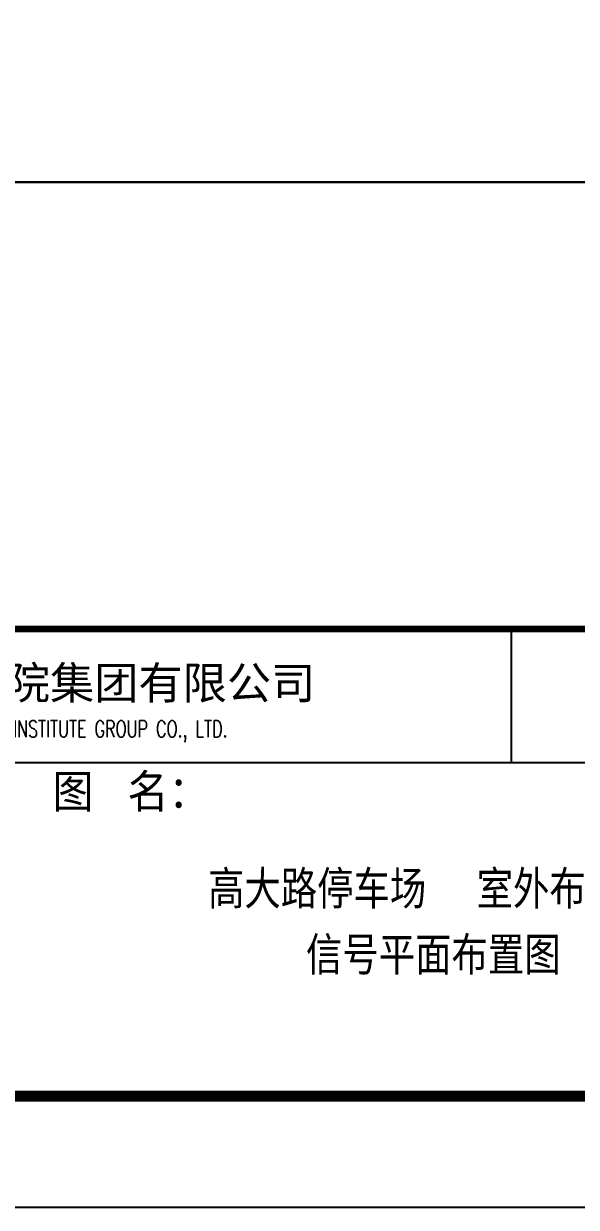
# Model space of a CAD drawing. Header units: inches. Extents: x -1128797 to -980297, y 1991282 to 2033282.
# Drawn here: x -994684 to -989711, y 1991282 to 2001937 of the extents above; entities that cross this region are included whole.
import ezdxf
from ezdxf.enums import TextEntityAlignment as Align

# ---------------------------------------------------------------- set-up
doc = ezdxf.new("R2010")
doc.units = ezdxf.units.IN
doc.header["$MEASUREMENT"] = 0
for name, color, linetype in [('1', 1, 'Continuous'), ('10号线车辆段', 6, 'Continuous'), ('PUB_TITLE', 4, 'Continuous'), ('图框', 7, 'Continuous')]:
    doc.layers.add(name, color=color, linetype=linetype)
doc.styles.add('样式 1', font='times.ttf', dxfattribs={"height": 300})
doc.styles.add('英文', font='romanc.shx')
doc.styles.add('黑体', font='simhei.ttf', dxfattribs={"width": 0.8})

msp = doc.modelspace()

# ---------------------------------------------------------------- linework, layer by layer
at = {"layer": '1', "color": 1}
msp.add_lwpolyline([(-980297.40571, 2033281.5788), (-1128797.40571, 2033281.5788), (-1128797.40571, 1991281.5788), (-980297.40571, 1991281.5788)], dxfattribs=at)
at = {"layer": '10号线车辆段', "color": 5, "lineweight": 30, "ltscale": 30, "elevation": -0.00006}
msp.add_lwpolyline([(-1035493.85103, 1994966.14277), (-1005367.30123, 1994966.14277), (-1005367.30123, 2000511.32395), (-982306.01097, 2000511.32395), (-982306.01097, 2026301.71543)], dxfattribs=at)
at = {"layer": 'PUB_TITLE', "color": 1, "const_width": 100}
for points in [[(-1126297.40571, 1992281.5788), (-981297.40571, 1992281.5788), (-981297.40571, 2032281.5788), (-1126297.40571, 2032281.5788)], [(-981297.40571, 2032281.5788), (-1126297.40571, 2032281.5788), (-1126297.40571, 1992281.5788), (-981297.40571, 1992281.5788)]]:
    msp.add_lwpolyline(points, dxfattribs=at)
at = {"layer": '图框', "color": 240, "ltscale": 0.5}
for p, q in [((-990297.40571, 1996487.8288), (-990297.40571, 1995281.5788)), ((-981297.40571, 1995281.5788), (-999297.40571, 1995281.5788))]:
    msp.add_line(p, q, dxfattribs=at)
at = {"layer": '图框', "color": 240, "const_width": 60}
msp.add_lwpolyline([(-1000797.40571, 1996487.40266), (-981297.40571, 1996487.8288), (-981297.40571, 1992281.5788), (-1000797.40571, 1992281.5788)], close=True, dxfattribs=at)

# ---------------------------------------------------------------- texts
at = {"color": 240, "style": '黑体'}
msp.add_text('中铁上海设计院集团有限公司', height=291.666375, dxfattribs=at).set_placement((-997232.25647, 1995856.47255))
at = {"color": 240, "style": '英文', "width": 0.7}
msp.add_text(' CHINA RAILWAY SHANGHAI DESIGN INSTITUTE GROUP CO., LTD.', height=150, dxfattribs=at).set_placement((-997286.74141, 1995513.27812))
at = {"layer": '图框', "color": 240, "style": '样式 1', "width": 0.9}
msp.add_text('图   名：', height=300, dxfattribs=at).set_placement((-994423.95748, 1994875.57817))
at = {"layer": '图框', "color": 240, "style": '样式 1', "width": 0.8}
for s, p in [('高大路停车场     室外布置图', (-990998.07084, 1994003.81492)), ('信号平面布置图', (-990998.07084, 1993409.13324))]:
    msp.add_text(s, height=300, dxfattribs=at).set_placement(p, align=Align.CENTER)

doc.saveas('drawing.dxf')
